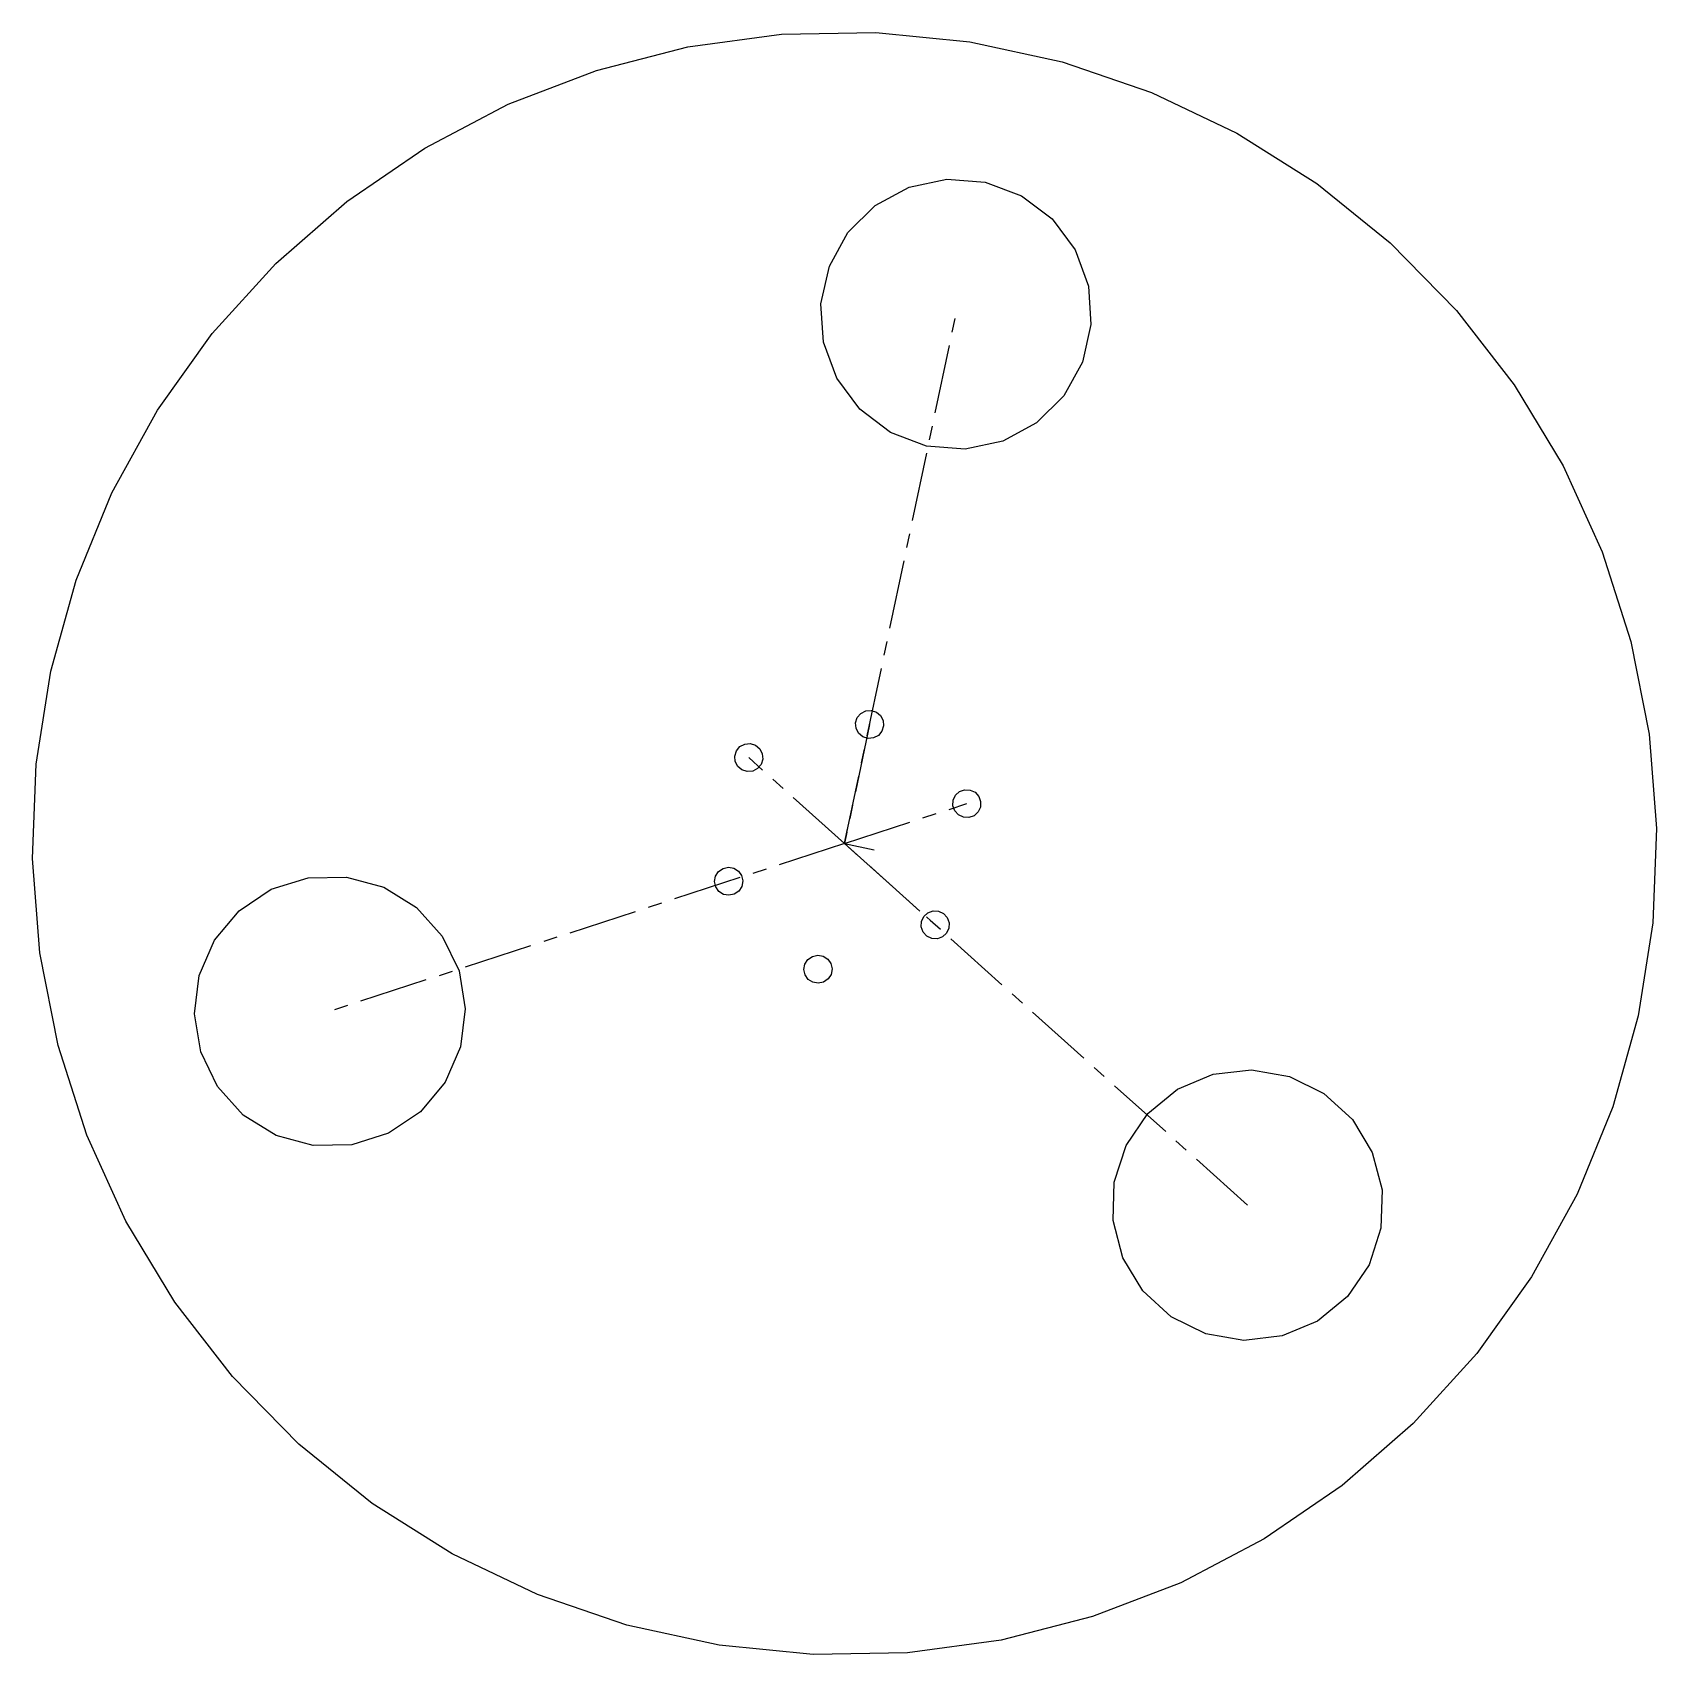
# Model space of a CAD drawing. Header units: millimetres. Extents: x -150 to 150, y -150 to 150.
import ezdxf

# ---------------------------------------------------------------- set-up
doc = ezdxf.new("R2010")
doc.units = ezdxf.units.MM
doc.header["$PDSIZE"] = -1
doc.linetypes.add('CENTERX2', pattern=[20.32, 12.7, -2.54, 2.54, -2.54])

msp = doc.modelspace()

# ---------------------------------------------------------------- linework, layer by layer
at = {"color": 7, "linetype": 'CENTERX2'}
for p, q in [((0, 0), (20.58, 97.78)), ((4.63, 22), (0, 0)), ((0, 0), (-17.68, 15.86)), ((0, 0), (22.56, 7.36)), ((0, 0), (-95.01, -30.99)), ((0, 0), (16.75, -15.03)), ((74.43, -66.79), (0, 0))]:
    msp.add_line(p, q, dxfattribs=at)
at = {"color": 7, "linetype": 'Continuous'}
for q in [(0.57, 2.73), (5.46, -1.15)]:
    msp.add_line((0, 0), q, dxfattribs=at)
at = {"color": 7, "linetype": 'Continuous', "flags": 128}
for points in [[(72.42, 131.19), (87.18, 121.89), (100.75, 110.93), (112.96, 98.47), (123.65, 84.69), (132.66, 69.76), (139.88, 53.88), (145.2, 37.28), (148.56, 20.17), (149.92, 2.79), (149.24, -14.63), (146.55, -31.85), (141.88, -48.64), (135.29, -64.78), (126.86, -80.03), (116.73, -94.21), (105.01, -107.11), (91.87, -118.56), (77.49, -128.41), (62.07, -136.52), (45.8, -142.79), (28.92, -147.12), (11.64, -149.46), (-5.79, -149.79), (-23.15, -148.09), (-40.19, -144.38), (-56.69, -138.73), (-72.42, -131.19), (-87.18, -121.89), (-100.75, -110.93), (-112.96, -98.47), (-123.65, -84.69), (-132.66, -69.76), (-139.88, -53.88), (-145.2, -37.28), (-148.56, -20.17), (-149.92, -2.79), (-149.24, 14.63), (-146.55, 31.85), (-141.88, 48.64), (-135.29, 64.78), (-126.86, 80.03), (-116.73, 94.21), (-105.01, 107.11), (-91.87, 118.56), (-77.49, 128.41), (-62.07, 136.52), (-45.8, 142.79), (-28.92, 147.12), (-11.64, 149.46), (5.79, 149.79), (23.15, 148.09), (40.19, 144.38), (56.69, 138.73), (72.42, 131.19)], [(32.65, 119.64), (38.33, 115.35), (42.57, 109.64), (45.02, 102.96), (45.5, 95.86), (43.96, 88.92), (40.52, 82.7), (35.47, 77.7), (29.21, 74.32), (22.26, 72.85), (15.16, 73.39), (8.51, 75.91), (2.83, 80.2), (-1.4, 85.92), (-3.86, 92.59), (-4.34, 99.69), (-2.8, 106.63), (0.64, 112.85), (5.69, 117.86), (11.95, 121.23), (18.9, 122.71), (26, 122.16), (32.65, 119.64)], [(5.89, 24.27), (6.66, 23.62), (7.13, 22.72), (7.21, 21.71), (6.91, 20.74), (6.25, 19.97), (5.35, 19.5), (4.34, 19.42), (3.38, 19.73), (2.6, 20.38), (2.13, 21.28), (2.05, 22.29), (2.35, 23.26), (3.01, 24.03), (3.91, 24.5), (4.92, 24.58), (5.89, 24.27)], [(-16.42, 18.14), (-15.65, 17.48), (-15.18, 16.58), (-15.09, 15.57), (-15.4, 14.6), (-16.05, 13.83), (-16.95, 13.37), (-17.97, 13.28), (-18.93, 13.59), (-19.71, 14.24), (-20.17, 15.14), (-20.26, 16.15), (-19.95, 17.12), (-19.3, 17.89), (-18.4, 18.36), (-17.39, 18.44), (-16.42, 18.14)], [(23.91, 5.13), (22.95, 4.79), (21.94, 4.84), (21.02, 5.27), (20.34, 6.02), (19.99, 6.97), (20.04, 7.99), (20.47, 8.9), (21.22, 9.59), (22.17, 9.93), (23.19, 9.88), (24.11, 9.45), (24.79, 8.7), (25.13, 7.75), (25.09, 6.73), (24.66, 5.82), (23.91, 5.13)], [(-23.98, -7.02), (-23.8, -6.02), (-23.25, -5.17), (-22.42, -4.59), (-21.43, -4.37), (-20.43, -4.55), (-19.58, -5.1), (-19, -5.93), (-18.78, -6.92), (-18.96, -7.92), (-19.5, -8.78), (-20.34, -9.35), (-21.33, -9.57), (-22.32, -9.39), (-23.18, -8.84), (-23.76, -8.01), (-23.98, -7.02)], [(-119.99, -31.45), (-119.12, -24.4), (-116.29, -17.87), (-111.74, -12.41), (-105.83, -8.46), (-99.05, -6.33), (-91.93, -6.2), (-85.07, -8.07), (-79.01, -11.81), (-74.25, -17.09), (-71.17, -23.51), (-70.02, -30.53), (-70.9, -37.58), (-73.72, -44.1), (-78.28, -49.56), (-84.18, -53.52), (-90.97, -55.65), (-98.08, -55.78), (-104.94, -53.91), (-111, -50.17), (-115.76, -44.89), (-118.84, -38.47), (-119.99, -31.45)], [(18.09, -17.25), (17.14, -17.6), (16.12, -17.55), (15.2, -17.12), (14.52, -16.37), (14.18, -15.41), (14.22, -14.4), (14.65, -13.48), (15.4, -12.8), (16.36, -12.46), (17.37, -12.51), (18.29, -12.94), (18.97, -13.69), (19.32, -14.64), (19.27, -15.65), (18.84, -16.57), (18.09, -17.25)], [(-7.49, -23.27), (-7.31, -22.27), (-6.76, -21.42), (-5.93, -20.84), (-4.94, -20.62), (-3.94, -20.8), (-3.09, -21.35), (-2.51, -22.18), (-2.29, -23.17), (-2.47, -24.17), (-3.01, -25.02), (-3.85, -25.6), (-4.84, -25.82), (-5.84, -25.64), (-6.69, -25.09), (-7.27, -24.26), (-7.49, -23.27)], [(87.34, -88.19), (80.79, -90.95), (73.72, -91.76), (66.72, -90.55), (60.33, -87.4), (55.09, -82.59), (51.41, -76.5), (49.6, -69.62), (49.8, -62.52), (51.99, -55.75), (56.01, -49.89), (61.51, -45.39), (68.06, -42.62), (75.13, -41.81), (82.14, -43.03), (88.52, -46.17), (93.77, -50.98), (97.44, -57.07), (99.25, -63.95), (99.05, -71.06), (96.86, -77.82), (92.85, -83.69), (87.34, -88.19)]]:
    msp.add_lwpolyline(points, dxfattribs=at)
at = {"color": 7, "linetype": 'Continuous'}
msp.add_point((0, 0), dxfattribs=at)
msp.add_point((0, 0), dxfattribs=at)
msp.add_point((0, 0), dxfattribs=at)
msp.add_point((0, 0), dxfattribs=at)

doc.saveas('drawing.dxf')
